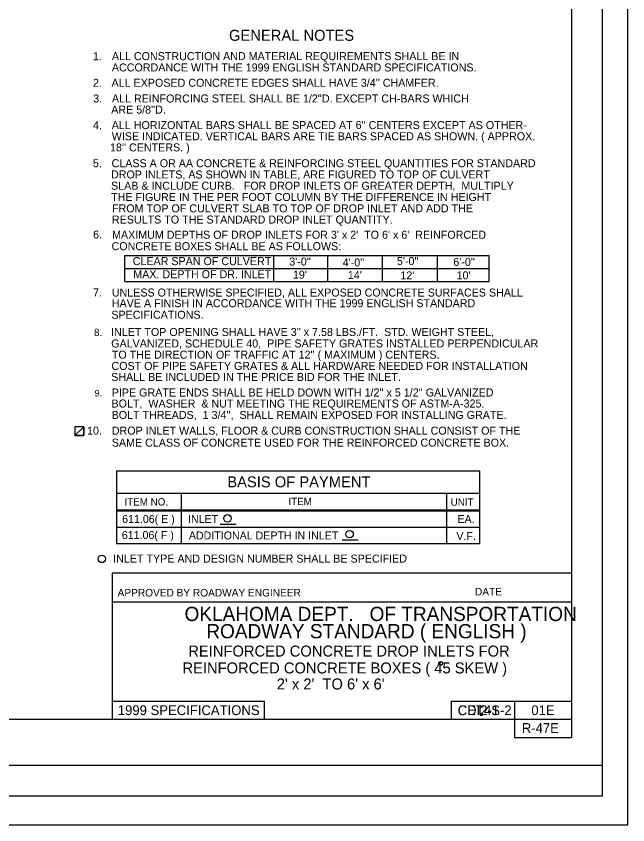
# Model space of a CAD drawing. Extents: x 294 to 663, y -49 to 231.
# Drawn here: x 562.5 to 662.5, y -48.5 to 83.7 of the extents above; entities that cross this region are included whole.
import ezdxf

# ---------------------------------------------------------------- set-up
doc = ezdxf.new("R2010")
doc.units = 0
doc.layers.add('Level 1', color=7, linetype='Continuous')

msp = doc.modelspace()

# ---------------------------------------------------------------- linework, layer by layer
at = {"layer": 'Level 1'}
for p, q in [((658.37, -43.79), (658.37, 186.23)), ((653.37, -31.29), (653.37, 173.72)), ((580.27, 40.32), (580.27, 44.56)), ((580.27, 44.56), (639.86, 44.56)), ((604.64, 40.32), (604.64, 44.56)), ((613.43, 40.32), (613.43, 44.56)), ((622.41, 40.32), (622.41, 44.56)), ((631.38, 40.32), (631.38, 44.56)), ((639.86, 40.32), (639.86, 44.56)), ((580.27, 42.46), (639.86, 42.46)), ((580.27, 40.32), (639.86, 40.32)), ((638.24, 9.33), (638.24, -2.59)), ((638.24, 5.64), (578.86, 5.64)), ((589.44, 5.64), (589.44, -2.59)), ((632.83, 5.64), (632.83, -2.59)), ((578.86, 2.99), (638.22, 2.99)), ((578.86, 2.81), (638.24, 2.81)), ((578.86, 0.16), (638.23, 0.16)), ((595.82, 0.64), (598.47, 0.64)), ((638.24, -2.59), (578.86, -2.59)), ((615.78, -1.93), (618.43, -1.93)), ((578.19, -7.4), (578.19, -31.29)), ((653.37, -7.4), (578.19, -7.4)), ((578.19, -12.05), (653.37, -12.05)), ((578.19, -28.31), (603.07, -28.31)), ((603.07, -31.29), (603.07, -28.31)), ((633.69, -31.29), (633.69, -28.31)), ((633.69, -28.31), (653.37, -28.31)), ((644.02, -34.27), (644.02, -28.31)), ((328.34, -31.29), (653.37, -31.29)), ((653.37, -34.27), (653.37, -31.29)), ((644.02, -34.27), (653.37, -34.27)), ((313.34, -38.79), (658.37, -38.79)), ((298.34, -43.79), (658.37, -43.79))]:
    msp.add_line(p, q, dxfattribs=at)
for points in [[(294.32, -48.55), (662.51, -48.55), (662.51, 221.88), (294.32, 221.88)], [(572.07, 15.12), (573.56, 15.12), (573.56, 16.55), (572.07, 16.55)], [(572.07, 15.12), (573.56, 16.55), (573.56, 15.12)], [(638.38, -29.1), (638.77, -29.1), (638.77, -29.32), (638.38, -29.32)], [(638.38, -30.62), (638.77, -30.62), (638.77, -30.4), (638.38, -30.4)]]:
    msp.add_lwpolyline(points, close=True, dxfattribs=at)
msp.add_lwpolyline([(638.32, 9.3), (578.86, 9.3), (578.86, -2.59)], dxfattribs=at)
for centre, radius in [((597.04, 1.57), 0.616), ((617, -1.01), 0.616), ((576.49, -5.05), 0.616), ((631.9, -22.14), 0.303)]:
    msp.add_circle(centre, radius, dxfattribs=at)

# ---------------------------------------------------------------- texts
for s, height, p in [('GENERAL NOTES', 1.8, (597.29, 79.69)), ('1.', 1.309, (575.02, 76.52)), ('ALL CONSTRUCTION AND MATERIAL REQUIREMENTS SHALL BE IN ', 1.3091, (578.13, 76.53)), ('ACCORDANCE WITH THE 1999 ENGLISH STANDARD SPECIFICATIONS.', 1.3092, (578.13, 74.68)), ('2.', 1.309, (575.03, 72.17)), ("ALL EXPOSED CONCRETE EDGES SHALL HAVE 3/4'' CHAMFER.", 1.3091, (578.08, 72.17)), ('3.', 1.309, (575.06, 69.6)), ("ALL REINFORCING STEEL SHALL BE 1/2''D. EXCEPT CH-BARS WHICH", 1.3091, (578.14, 69.6)), ("ARE 5/8''D.", 1.3091, (578.02, 67.78)), ('4.', 1.309, (575.04, 65.22)), ("ALL HORIZONTAL BARS SHALL BE SPACED AT 6'' CENTERS EXCEPT AS OTHER-", 1.3091, (578.11, 65.25)), ('WISE INDICATED. VERTICAL BARS ARE TIE BARS SPACED AS SHOWN. ( APPROX.', 1.3091, (578.11, 63.42)), ("18'' CENTERS. )", 1.3091, (577.83, 61.6)), ('5.', 1.309, (575.03, 59.01)), ('CLASS A OR AA CONCRETE & REINFORCING STEEL QUANTITIES FOR STANDARD', 1.3091, (578.08, 59.01)), ('DROP INLETS, AS SHOWN IN TABLE, ARE FIGURED TO TOP OF CULVERT ', 1.3091, (577.99, 57.17)), ('SLAB & INCLUDE CURB.   FOR DROP INLETS OF GREATER DEPTH,  MULTIPLY', 1.3091, (578, 55.33)), ('THE FIGURE IN THE PER FOOT COLUMN BY THE DIFFERENCE IN HEIGHT', 1.3091, (578, 53.49)), ('FROM TOP OF CULVERT SLAB TO TOP OF DROP INLET AND ADD THE', 1.3091, (578.15, 51.63)), ('RESULTS TO THE STANDARD DROP INLET QUANTITY.', 1.3091, (578.14, 49.8)), ('6.', 1.309, (575.05, 47.34)), ("MAXIMUM DEPTHS OF DROP INLETS FOR 3' x 2'  TO 6' x 6'  REINFORCED ", 1.3092, (578.16, 47.31)), ('CONCRETE BOXES SHALL BE AS FOLLOWS:', 1.3091, (578.08, 45.44)), ('CLEAR SPAN OF CULVERT', 1.3091, (581.54, 43)), ("3'-0''", 1.309, (607.14, 42.93)), ("4'-0''", 1.309, (615.88, 42.79)), ("5'-0''", 1.309, (624.75, 43.01)), ("6'-0''", 1.309, (633.97, 42.87)), ('MAX. DEPTH OF DR. INLET', 1.3091, (581.63, 40.86)), ("19'", 1.309, (607.74, 40.79)), ("14'", 1.309, (616.72, 40.73)), ("12'", 1.309, (625.31, 40.67)), ("10'", 1.309, (634.51, 40.67)), ('7.', 1.309, (575.05, 37.87)), ('UNLESS OTHERWISE SPECIFIED, ALL EXPOSED CONCRETE SURFACES SHALL ', 1.3092, (578.12, 37.86)), ('HAVE A FINISH IN ACCORDANCE WITH THE 1999 ENGLISH STANDARD ', 1.3092, (578.12, 36.12)), ('SPECIFICATIONS.', 1.3092, (578.04, 34.23)), ('8.', 1.181, (575.21, 31.41)), ("INLET TOP OPENING SHALL HAVE 3'' x 7.58 LBS./FT.  STD. WEIGHT STEEL, ", 1.3092, (578, 31.41)), ('GALVANIZED, SCHEDULE 40,  PIPE SAFETY GRATES INSTALLED PERPENDICULAR ', 1.3092, (578.02, 29.53)), ("TO THE DIRECTION OF TRAFFIC AT 12'' ( MAXIMUM ) CENTERS.   ", 1.3092, (578.13, 27.7)), ('COST OF PIPE SAFETY GRATES & ALL HARDWARE NEEDED FOR INSTALLATION ', 1.3092, (578.06, 25.86)), ('SHALL BE INCLUDED IN THE PRICE BID FOR THE INLET.', 1.3092, (578.02, 24.05)), ('9.', 1.076, (575.31, 21.52)), ("PIPE GRATE ENDS SHALL BE HELD DOWN WITH 1/2'' x 5 1/2'' GALVANIZED ", 1.3092, (578.11, 21.51)), ('BOLT,  WASHER  & NUT MEETING THE REQUIREMENTS OF ASTM-A-325. ', 1.3092, (578.07, 19.71)), ("BOLT THREADS,  1 3/4'',  SHALL REMAIN EXPOSED FOR INSTALLING GRATE. ", 1.3092, (578.09, 17.84)), ('10.', 1.309, (574.07, 15.27)), ('DROP INLET WALLS, FLOOR & CURB CONSTRUCTION SHALL CONSIST OF THE', 1.3092, (578.12, 15.27)), ('SAME CLASS OF CONCRETE USED FOR THE REINFORCED CONCRETE BOX.', 1.3092, (578.12, 13.31)), ('BASIS OF PAYMENT', 1.8, (597.01, 6.65)), ('ITEM NO.', 1.2, (580.19, 3.68)), ('ITEM', 1.2, (607, 3.75)), ('UNIT', 1.2, (633.53, 3.64)), ('611.06( E )', 1.3, (579.81, 0.83)), ('INLET', 1.3, (590.59, 0.83)), ('EA.', 1.3, (634.66, 0.82)), ('611.06( F )', 1.3, (579.76, -1.8)), ('ADDITIONAL DEPTH IN INLET', 1.3, (590.72, -1.87)), ('V.F.', 1.3, (634.47, -1.96)), ('INLET TYPE AND DESIGN NUMBER SHALL BE SPECIFIED', 1.3092, (578.34, -5.66)), ('APPROVED BY ROADWAY ENGINEER', 1.2368, (579.07, -11.2)), ('DATE', 1.237, (637.51, -11.03)), ('OKLAHOMA DEPT.   OF TRANSPORTATION', 2.3273, (590.01, -15.22)), ('ROADWAY STANDARD ( ENGLISH )', 2.3273, (593.57, -18.04)), ('REINFORCED CONCRETE DROP INLETS FOR', 1.8, (590.63, -21.03)), ('REINFORCED CONCRETE BOXES ( 45 SKEW )', 1.8, (589.67, -23.79)), ("2' x 2'  TO 6' x 6'", 1.8, (605.1, -26.41)), ('1999 SPECIFICATIONS', 1.6, (579.1, -30.6)), ('CDI2-1', 1.6, (634.68, -30.61)), ('CET4S-2', 1.6, (634.71, -30.61)), ('01E', 1.6, (646.73, -30.61)), ('R-47E', 1.6, (645.17, -33.52))]:
    msp.add_text(s, height=height, dxfattribs=at).set_placement(p)

doc.saveas('drawing.dxf')
